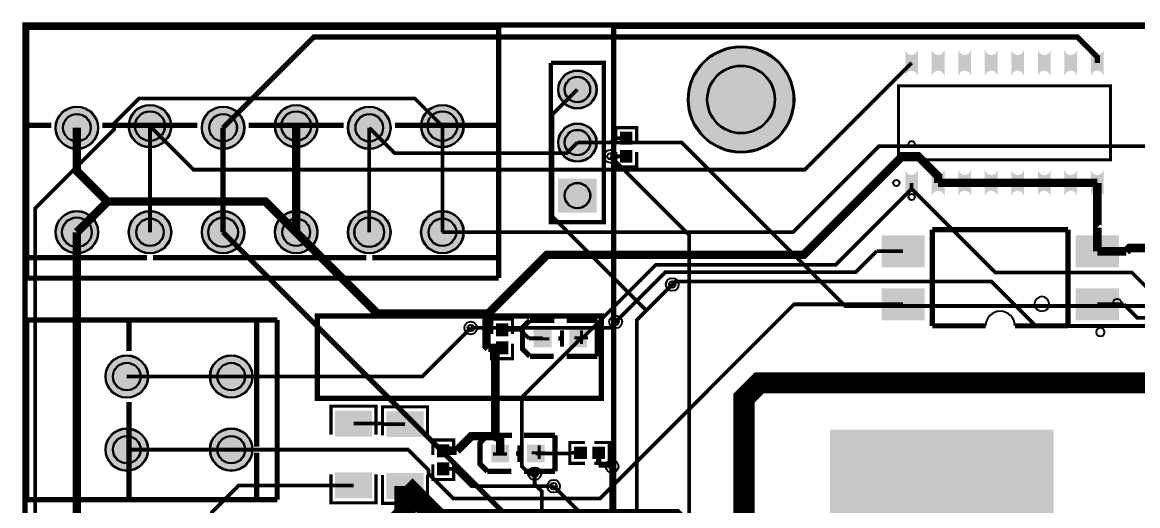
# Model space of a CAD drawing. Header units: millimetres. Extents: x 0 to 210, y -1 to 136.
# Drawn here: x -0.2 to 53.2, y 112.6 to 135.8 of the extents above; entities that cross this region are included whole.
import ezdxf

# ---------------------------------------------------------------- set-up
doc = ezdxf.new("R2010")
doc.units = ezdxf.units.MM
for name, color, linetype, true_color in [('BoardOutLine', 7, 'Continuous', 0xff00ff), ('BottomLayer', 7, 'Continuous', 0x0000ff), ('BottomSolderMaskLayer', 7, 'Continuous', 0xaa00ff), ('Document', 7, 'Continuous', 0xffffff), ('Hole', 7, 'Continuous', 0x222222), ('Multi-Layer', 7, 'Continuous', 0xc0c0c0), ('TopLayer', 7, 'Continuous', 0xff0000), ('TopPasteMaskLayer', 7, 'Continuous', 0x808080), ('TopSilkLayer', 7, 'Continuous', 0xffcc00), ('TopSolderMaskLayer', 7, 'Continuous', 0x800080)]:
    doc.layers.add(name, color=color, linetype=linetype, true_color=true_color)

msp = doc.modelspace()

# ---------------------------------------------------------------- hatches: boundary and pattern name
at = {"layer": 'BottomSolderMaskLayer'}
for points in [[(31.651485902971785, 132.0583947167894, 1), (36.75308610617219, 132.0583947167894, 1)], [(25.439446278892582, 132.53642367284738, 1), (27.290246380492782, 132.53642367284738, 1)], [(1.3747523495046037, 130.70381000762006, 1), (3.4255524511048066, 130.70381000762006, 1)], [(4.874879349758601, 130.78382016764033, 1), (6.925679451358803, 130.78382016764033, 1)], [(8.374752349504604, 130.70381000762006, 1), (10.425552451104807, 130.70381000762006, 1)], [(11.8748793497586, 130.78382016764033, 1), (13.925679451358803, 130.78382016764033, 1)], [(15.374752349504604, 130.70381000762006, 1), (17.425552451104807, 130.70381000762006, 1)], [(18.8748793497586, 130.78382016764033, 1), (20.925679451358803, 130.78382016764033, 1)], [(25.439446278892582, 129.99641859283724, 1), (27.290246380492782, 129.99641859283724, 1)], [(25.435814071627874, 126.64678967135706), (25.435814071627874, 128.26603735429694), (27.293878587757263, 128.26603735429694), (27.293878587757263, 126.64678967135706)], [(1.3747523495046037, 125.70381000762006, 1), (3.4255524511048066, 125.70381000762006, 1)], [(4.874625349250607, 125.70381000762006, 1), (6.92542545085081, 125.70381000762006, 1)], [(8.374752349504604, 125.70381000762006, 1), (10.425552451104807, 125.70381000762006, 1)], [(11.874625349250607, 125.70381000762006, 1), (13.92542545085081, 125.70381000762006, 1)], [(15.374752349504604, 125.70381000762006, 1), (17.425552451104807, 125.70381000762006, 1)], [(18.8748793497586, 125.70381000762006, 1), (20.925679451358803, 125.70381000762006, 1)], [(3.764389128778191, 118.79423418846841, 1), (5.815189230378394, 118.79423418846841, 1)], [(8.764389128778191, 118.79423418846841, 1), (10.815189230378394, 118.79423418846841, 1)], [(3.764389128778191, 115.2941071882143, 1), (5.815189230378394, 115.2941071882143, 1)], [(8.764389128778191, 115.2941071882143, 1), (10.815189230378394, 115.2941071882143, 1)]]:
    msp.add_hatch(color=256, dxfattribs=at).paths.add_polyline_path(points)
at = {"layer": 'Document'}
for points in [[(26.21244602489196, 120.72540005080009), (26.87284734569471, 120.72540005080009), (26.87284734569471, 120.57299974599948), (26.21244602489196, 120.57299974599948)], [(26.487604775209547, 120.3486410972821), (26.487604775209547, 121.00904241808485), (26.64000508001004, 121.00904241808485), (26.64000508001004, 120.3486410972821)], [(24.358699517398918, 120.67343154686307), (25.019100838201666, 120.67343154686307), (25.019100838201666, 120.52103124206258), (24.358699517398918, 120.52103124206258)], [(24.455600711201214, 114.83937007874022), (24.455600711201214, 115.49977139954285), (24.608001016001936, 115.49977139954285), (24.608001016001936, 114.83937007874022)], [(22.326695453390585, 115.16416052832108), (22.987096774193333, 115.16416052832108), (22.987096774193333, 115.01176022352047), (22.326695453390585, 115.01176022352047)], [(24.180441960883854, 115.2161290322581), (24.840843281686375, 115.2161290322581), (24.840843281686375, 115.06372872745749), (24.180441960883854, 115.06372872745749)]]:
    msp.add_hatch(color=256, dxfattribs=at).paths.add_polyline_path(points)
at = {"layer": 'Multi-Layer'}
for points in [[(25.464846329692683, 132.53642367284738, 1), (27.26484632969268, 132.53642367284738, 1)], [(1.4001524003047052, 130.70381000762006, 1), (3.4001524003047052, 130.70381000762006, 1)], [(4.900279400558702, 130.78382016764033, 1), (6.900279400558702, 130.78382016764033, 1)], [(8.400152400304705, 130.70381000762006, 1), (10.400152400304705, 130.70381000762006, 1)], [(11.900279400558702, 130.78382016764033, 1), (13.900279400558702, 130.78382016764033, 1)], [(15.400152400304705, 130.70381000762006, 1), (17.400152400304705, 130.70381000762006, 1)], [(18.900279400558702, 130.78382016764033, 1), (20.900279400558702, 130.78382016764033, 1)], [(25.464846329692683, 129.99641859283724, 1), (27.26484632969268, 129.99641859283724, 1)], [(25.46484632969259, 126.6690119380238), (25.46484632969259, 128.2438150876302), (27.264846329692546, 128.2438150876302), (27.264846329692546, 126.6690119380238)], [(1.4001524003047052, 125.70381000762006, 1), (3.4001524003047052, 125.70381000762006, 1)], [(4.900025400050708, 125.70381000762006, 1), (6.900025400050708, 125.70381000762006, 1)], [(8.400152400304705, 125.70381000762006, 1), (10.400152400304705, 125.70381000762006, 1)], [(11.900025400050708, 125.70381000762006, 1), (13.900025400050708, 125.70381000762006, 1)], [(15.400152400304705, 125.70381000762006, 1), (17.400152400304705, 125.70381000762006, 1)], [(18.900279400558702, 125.70381000762006, 1), (20.900279400558702, 125.70381000762006, 1)], [(3.7897891795782925, 118.79423418846841, 1), (5.7897891795782925, 118.79423418846841, 1)], [(8.789789179578293, 118.79423418846841, 1), (10.789789179578293, 118.79423418846841, 1)], [(3.7897891795782925, 115.2941071882143, 1), (5.7897891795782925, 115.2941071882143, 1)], [(8.789789179578293, 115.2941071882143, 1), (10.789789179578293, 115.2941071882143, 1)]]:
    msp.add_hatch(color=256, dxfattribs=at).paths.add_polyline_path(points)
at = {"layer": 'TopLayer'}
for points in [[(42.64738379476731, 134.40223520447046, -0.7853981633974483), (42.087388874777474, 134.40223520447046), (42.087388874777474, 133.2172212344425, -0.7853981633974483), (42.64738379476731, 133.2172212344425)], [(43.91738633477249, 134.40223520447046, -0.7853981633974483), (43.357391414782654, 134.40223520447046), (43.357391414782654, 133.2172212344425, -0.7853981633974483), (43.91738633477249, 133.2172212344425)], [(45.18738887477744, 134.40223520447046, -0.7853981633974483), (44.62739395478761, 134.40223520447046), (44.62739395478761, 133.2172212344425, -0.7853981633974483), (45.18738887477744, 133.2172212344425)], [(46.45739141478262, 134.40223520447046, -0.7853981633974483), (45.89739649479279, 134.40223520447046), (45.89739649479279, 133.2172212344425, -0.7853981633974483), (46.45739141478262, 133.2172212344425)], [(47.7273939547878, 134.40223520447046, -0.7853981633974483), (47.16739903479797, 134.40223520447046), (47.16739903479797, 133.2172212344425, -0.7853981633974483), (47.7273939547878, 133.2172212344425)], [(48.99739649479275, 134.40223520447046, -0.7853981633974483), (48.43740157480292, 134.40223520447046), (48.43740157480292, 133.2172212344425, -0.7853981633974483), (48.99739649479275, 133.2172212344425)], [(50.26739903479793, 134.40223520447046, -0.7853981633974483), (49.7074041148081, 134.40223520447046), (49.7074041148081, 133.2172212344425, -0.7853981633974483), (50.26739903479793, 133.2172212344425)], [(51.537401574802885, 134.40223520447046, -0.7853981633974483), (50.97740665481305, 134.40223520447046), (50.97740665481305, 133.2172212344425, -0.7853981633974483), (51.537401574802885, 133.2172212344425)], [(28.971653543306957, 129.91783083566168), (28.431648463296824, 129.91783083566168), (28.431648463296824, 130.48346456692911), (28.971653543306957, 130.48346456692911)], [(28.971653543306957, 129.61780543561088), (28.431648463296824, 129.61780543561088), (28.431648463296824, 129.05217170434344), (28.971653543306957, 129.05217170434344)], [(42.64738379476731, 128.65725171450345, -0.7853981633974483), (42.087388874777474, 128.65725171450345), (42.087388874777474, 127.47223774447548, -0.7853981633974483), (42.64738379476731, 127.47223774447548)], [(43.91738633477249, 128.65725171450345, -0.7853981633974483), (43.357391414782654, 128.65725171450345), (43.357391414782654, 127.47223774447548, -0.7853981633974483), (43.91738633477249, 127.47223774447548)], [(45.18738887477744, 128.65725171450345, -0.7853981633974483), (44.62739395478761, 128.65725171450345), (44.62739395478761, 127.47223774447548, -0.7853981633974483), (45.18738887477744, 127.47223774447548)], [(46.45739141478262, 128.65725171450345, -0.7853981633974483), (45.89739649479279, 128.65725171450345), (45.89739649479279, 127.47223774447548, -0.7853981633974483), (46.45739141478262, 127.47223774447548)], [(47.7273939547878, 128.65725171450345, -0.7853981633974483), (47.16739903479797, 128.65725171450345), (47.16739903479797, 127.47223774447548, -0.7853981633974483), (47.7273939547878, 127.47223774447548)], [(48.99739649479275, 128.65725171450345, -0.7853981633974483), (48.43740157480292, 128.65725171450345), (48.43740157480292, 127.47223774447548, -0.7853981633974483), (48.99739649479275, 127.47223774447548)], [(50.26739903479793, 128.65725171450345, -0.7853981633974483), (49.7074041148081, 128.65725171450345), (49.7074041148081, 127.47223774447548, -0.7853981633974483), (50.26739903479793, 127.47223774447548)], [(51.537401574802885, 128.65725171450345, -0.7853981633974483), (50.97740665481305, 128.65725171450345), (50.97740665481305, 127.47223774447548, -0.7853981633974483), (51.537401574802885, 127.47223774447548)], [(42.9593853187705, 125.54145288290579), (42.9593853187705, 124.04142748285494), (40.959359918719656, 124.04142748285494), (40.959359918719656, 125.54145288290579)], [(52.259385318770455, 125.54145288290579), (52.259385318770455, 124.04142748285494), (50.25935991871961, 124.04142748285494), (50.25935991871961, 125.54145288290579)], [(42.9593853187705, 123.00144780289554), (42.9593853187705, 121.50142240284481), (40.959359918719656, 121.50142240284481), (40.959359918719656, 123.00144780289554)], [(52.259385318770455, 123.00144780289554), (52.259385318770455, 121.50142240284481), (50.25935991871961, 121.50142240284481), (50.25935991871961, 123.00144780289554)], [(23.028041656083133, 120.74841249682504), (22.488036576073, 120.74841249682504), (22.488036576073, 121.31404622809237), (23.028041656083133, 121.31404622809237)], [(24.3011430022857, 120.22379984759971), (24.3011430022857, 121.02379984759966), (25.10114300228588, 121.02379984759966), (25.10114300228588, 120.22379984759971)], [(26.00294640589277, 120.22379984759971), (26.00294640589277, 121.02379984759966), (26.802946405892726, 121.02379984759966), (26.802946405892726, 120.22379984759971)], [(23.028041656083133, 120.44838709677424), (22.488036576073, 120.44838709677424), (22.488036576073, 119.88275336550669), (23.028041656083133, 119.88275336550669)], [(16.496520193040396, 115.93619507239009), (14.795529591058994, 115.93619507239009), (14.795529591058994, 117.14371348742691), (16.496520193040396, 117.14371348742691)], [(17.259334518668993, 115.91079502159005), (18.960325120650168, 115.91079502159005), (18.960325120650168, 117.11831343662686), (17.259334518668993, 117.11831343662686)], [(38.4862331724662, 116.22946405892822), (49.14622809245611, 116.22946405892822), (49.14622809245611, 107.33944627889264), (38.4862331724662, 107.33944627889264)], [(20.20863601727183, 114.95974091948187), (19.668630937261696, 114.95974091948187), (19.668630937261696, 115.5253746507492), (20.20863601727183, 115.5253746507492)], [(22.269138938277592, 114.71452882905771), (22.269138938277592, 115.51452882905767), (23.069138938277774, 115.51452882905767), (23.069138938277774, 114.71452882905771)], [(23.970942341884665, 114.71452882905771), (23.970942341884665, 115.51452882905767), (24.77094234188462, 115.51452882905767), (24.77094234188462, 114.71452882905771)], [(26.799034798069442, 115.40739141478275), (26.799034798069442, 114.86738633477262), (26.233401066802116, 114.86738633477262), (26.233401066802116, 115.40739141478275)], [(27.09906019812024, 115.40739141478275), (27.09906019812024, 114.86738633477262), (27.664693929387568, 114.86738633477262), (27.664693929387568, 115.40739141478275)], [(20.20863601727183, 114.65971551943107), (19.668630937261696, 114.65971551943107), (19.668630937261696, 114.09408178816363), (20.20863601727183, 114.09408178816363)], [(16.496520193040396, 114.18618237236478), (14.795529591058994, 114.18618237236478), (14.795529591058994, 112.97866395732797), (16.496520193040396, 112.97866395732797)], [(17.259334518668993, 114.16078232156462), (18.960325120650168, 114.16078232156462), (18.960325120650168, 112.95326390652781), (17.259334518668993, 112.95326390652781)]]:
    msp.add_hatch(color=256, dxfattribs=at).paths.add_polyline_path(points)
at = {"layer": 'TopPasteMaskLayer'}
for points in [[(42.64738379476731, 134.40223520447046, -0.7853981633974483), (42.087388874777474, 134.40223520447046), (42.087388874777474, 133.2172212344425, -0.7853981633974483), (42.64738379476731, 133.2172212344425)], [(43.91738633477249, 134.40223520447046, -0.7853981633974483), (43.357391414782654, 134.40223520447046), (43.357391414782654, 133.2172212344425, -0.7853981633974483), (43.91738633477249, 133.2172212344425)], [(45.18738887477744, 134.40223520447046, -0.7853981633974483), (44.62739395478761, 134.40223520447046), (44.62739395478761, 133.2172212344425, -0.7853981633974483), (45.18738887477744, 133.2172212344425)], [(46.45739141478262, 134.40223520447046, -0.7853981633974483), (45.89739649479279, 134.40223520447046), (45.89739649479279, 133.2172212344425, -0.7853981633974483), (46.45739141478262, 133.2172212344425)], [(47.7273939547878, 134.40223520447046, -0.7853981633974483), (47.16739903479797, 134.40223520447046), (47.16739903479797, 133.2172212344425, -0.7853981633974483), (47.7273939547878, 133.2172212344425)], [(48.99739649479275, 134.40223520447046, -0.7853981633974483), (48.43740157480292, 134.40223520447046), (48.43740157480292, 133.2172212344425, -0.7853981633974483), (48.99739649479275, 133.2172212344425)], [(50.26739903479793, 134.40223520447046, -0.7853981633974483), (49.7074041148081, 134.40223520447046), (49.7074041148081, 133.2172212344425, -0.7853981633974483), (50.26739903479793, 133.2172212344425)], [(51.537401574802885, 134.40223520447046, -0.7853981633974483), (50.97740665481305, 134.40223520447046), (50.97740665481305, 133.2172212344425, -0.7853981633974483), (51.537401574802885, 133.2172212344425)], [(28.931648463296824, 129.90281940563887), (28.471653543306957, 129.90281940563887), (28.431648463296824, 129.942824485649), (28.431648463296824, 130.44345948691898), (28.471653543306957, 130.48346456692911), (28.931648463296824, 130.48346456692911), (28.971653543306957, 130.44345948691898), (28.971653543306957, 129.942824485649)], [(28.931648463296824, 129.63281686563369), (28.471653543306957, 129.63281686563369), (28.431648463296824, 129.59281178562367), (28.431648463296824, 129.09217678435357), (28.471653543306957, 129.05217170434344), (28.931648463296824, 129.05217170434344), (28.971653543306957, 129.09217678435357), (28.971653543306957, 129.59281178562367)], [(42.64738379476731, 128.65725171450345, -0.7853981633974483), (42.087388874777474, 128.65725171450345), (42.087388874777474, 127.47223774447548, -0.7853981633974483), (42.64738379476731, 127.47223774447548)], [(43.91738633477249, 128.65725171450345, -0.7853981633974483), (43.357391414782654, 128.65725171450345), (43.357391414782654, 127.47223774447548, -0.7853981633974483), (43.91738633477249, 127.47223774447548)], [(45.18738887477744, 128.65725171450345, -0.7853981633974483), (44.62739395478761, 128.65725171450345), (44.62739395478761, 127.47223774447548, -0.7853981633974483), (45.18738887477744, 127.47223774447548)], [(46.45739141478262, 128.65725171450345, -0.7853981633974483), (45.89739649479279, 128.65725171450345), (45.89739649479279, 127.47223774447548, -0.7853981633974483), (46.45739141478262, 127.47223774447548)], [(47.7273939547878, 128.65725171450345, -0.7853981633974483), (47.16739903479797, 128.65725171450345), (47.16739903479797, 127.47223774447548, -0.7853981633974483), (47.7273939547878, 127.47223774447548)], [(48.99739649479275, 128.65725171450345, -0.7853981633974483), (48.43740157480292, 128.65725171450345), (48.43740157480292, 127.47223774447548, -0.7853981633974483), (48.99739649479275, 127.47223774447548)], [(50.26739903479793, 128.65725171450345, -0.7853981633974483), (49.7074041148081, 128.65725171450345), (49.7074041148081, 127.47223774447548, -0.7853981633974483), (50.26739903479793, 127.47223774447548)], [(51.537401574802885, 128.65725171450345, -0.7853981633974483), (50.97740665481305, 128.65725171450345), (50.97740665481305, 127.47223774447548, -0.7853981633974483), (51.537401574802885, 127.47223774447548)], [(42.9593853187705, 125.54145288290579), (42.9593853187705, 124.04142748285494), (40.959359918719656, 124.04142748285494), (40.959359918719656, 125.54145288290579)], [(52.259385318770455, 125.54145288290579), (52.259385318770455, 124.04142748285494), (50.25935991871961, 124.04142748285494), (50.25935991871961, 125.54145288290579)], [(42.9593853187705, 123.00144780289554), (42.9593853187705, 121.50142240284481), (40.959359918719656, 121.50142240284481), (40.959359918719656, 123.00144780289554)], [(52.259385318770455, 123.00144780289554), (52.259385318770455, 121.50142240284481), (50.25935991871961, 121.50142240284481), (50.25935991871961, 123.00144780289554)], [(22.988036576073, 120.73340106680223), (22.528041656083133, 120.73340106680223), (22.488036576073, 120.77340614681225), (22.488036576073, 121.27404114808235), (22.528041656083133, 121.31404622809237), (22.988036576073, 121.31404622809237), (23.028041656083133, 121.27404114808235), (23.028041656083133, 120.77340614681225)], [(24.3011430022857, 120.22379984759971), (24.3011430022857, 121.02379984759966), (25.10114300228588, 121.02379984759966), (25.10114300228588, 120.22379984759971)], [(26.00294640589277, 120.22379984759971), (26.00294640589277, 121.02379984759966), (26.802946405892726, 121.02379984759966), (26.802946405892726, 120.22379984759971)], [(22.988036576073, 120.46339852679705), (22.528041656083133, 120.46339852679705), (22.488036576073, 120.4233934467868), (22.488036576073, 119.92275844551682), (22.528041656083133, 119.88275336550669), (22.988036576073, 119.88275336550669), (23.028041656083133, 119.92275844551682), (23.028041656083133, 120.4233934467868)], [(16.39652019304026, 115.93619507239009), (16.03520447040887, 115.93619507239009), (15.935204470408962, 116.03619507239011), (15.935204470408962, 116.24676149352308), (15.835204470408826, 116.34676149352288), (15.456845313690565, 116.34676149352288), (15.356845313690656, 116.24676149352308), (15.356845313690656, 116.03619507239011), (15.256845313690519, 115.93619507239009), (14.89552959105913, 115.93619507239009), (14.795529591058994, 116.03619507239011), (14.795529591058994, 117.043713487427), (14.89552959105913, 117.14371348742691), (16.39652019304026, 117.14371348742691), (16.496520193040396, 117.043713487427), (16.496520193040396, 116.03619507239011)], [(17.359334518668902, 115.91079502159005), (17.72065024130029, 115.91079502159005), (17.820650241300427, 116.01079502159007), (17.820650241300427, 116.22136144272281), (17.920650241300336, 116.32136144272283), (18.299009398018597, 116.32136144272283), (18.399009398018734, 116.22136144272281), (18.399009398018734, 116.01079502159007), (18.499009398018643, 115.91079502159005), (18.86032512065026, 115.91079502159005), (18.960325120650168, 116.01079502159007), (18.960325120650168, 117.01831343662684), (18.86032512065026, 117.11831343662686), (17.359334518668902, 117.11831343662686), (17.259334518668993, 117.01831343662684), (17.259334518668993, 116.01079502159007)], [(38.4862331724662, 116.22946405892822), (49.14622809245611, 116.22946405892822), (49.14622809245611, 107.33944627889264), (38.4862331724662, 107.33944627889264)], [(20.168630937261696, 114.94472948945895), (19.708636017272056, 114.94472948945895), (19.668630937261696, 114.9847345694692), (19.668630937261696, 115.48536957073918), (19.708636017272056, 115.5253746507492), (20.168630937261696, 115.5253746507492), (20.20863601727183, 115.48536957073918), (20.20863601727183, 114.9847345694692)], [(22.269138938277592, 114.71452882905771), (22.269138938277592, 115.51452882905767), (23.069138938277774, 115.51452882905767), (23.069138938277774, 114.71452882905771)], [(23.970942341884665, 114.71452882905771), (23.970942341884665, 115.51452882905767), (24.77094234188462, 115.51452882905767), (24.77094234188462, 114.71452882905771)], [(26.814046228092366, 115.36738633477262), (26.814046228092366, 114.90739141478275), (26.774041148082233, 114.86738633477262), (26.27340614681202, 114.86738633477262), (26.233401066802116, 114.90739141478275), (26.233401066802116, 115.36738633477262), (26.27340614681202, 115.40739141478275), (26.774041148082233, 115.40739141478275)], [(27.084048768097546, 115.36738633477262), (27.084048768097546, 114.90739141478275), (27.12405384810745, 114.86738633477262), (27.624688849377662, 114.86738633477262), (27.664693929387568, 114.90739141478275), (27.664693929387568, 115.36738633477262), (27.624688849377662, 115.40739141478275), (27.12405384810745, 115.40739141478275)], [(20.168630937261696, 114.67472694945388), (19.708636017272056, 114.67472694945388), (19.668630937261696, 114.63472186944375), (19.668630937261696, 114.13408686817365), (19.708636017272056, 114.09408178816363), (20.168630937261696, 114.09408178816363), (20.20863601727183, 114.13408686817365), (20.20863601727183, 114.63472186944375)], [(16.39652019304026, 114.18618237236478), (16.03520447040887, 114.18618237236478), (15.935204470408962, 114.08618237236476), (15.935204470408962, 113.87561595123191), (15.835204470408826, 113.77561595123188), (15.456845313690565, 113.77561595123188), (15.356845313690656, 113.87561595123191), (15.356845313690656, 114.08618237236476), (15.256845313690519, 114.18618237236478), (14.89552959105913, 114.18618237236478), (14.795529591058994, 114.08618237236476), (14.795529591058994, 113.07866395732799), (14.89552959105913, 112.97866395732797), (16.39652019304026, 112.97866395732797), (16.496520193040396, 113.07866395732799), (16.496520193040396, 114.08618237236476)], [(17.359334518668902, 114.16078232156462), (17.72065024130029, 114.16078232156462), (17.820650241300427, 114.0607823215646), (17.820650241300427, 113.85021590043175), (17.920650241300336, 113.75021590043184), (18.299009398018597, 113.75021590043184), (18.399009398018734, 113.85021590043175), (18.399009398018734, 114.0607823215646), (18.499009398018643, 114.16078232156462), (18.86032512065026, 114.16078232156462), (18.960325120650168, 114.0607823215646), (18.960325120650168, 113.05326390652772), (18.86032512065026, 112.95326390652781), (17.359334518668902, 112.95326390652781), (17.259334518668993, 113.05326390652772), (17.259334518668993, 114.0607823215646)]]:
    msp.add_hatch(color=256, dxfattribs=at).paths.add_polyline_path(points)
at = {"layer": 'TopSolderMaskLayer'}
for points in [[(31.651485902971785, 132.0583947167894, 1), (36.75308610617219, 132.0583947167894, 1)], [(42.672783845567416, 134.4194840650406, -0.7853981633974483), (42.061988823977366, 134.4194840650406), (42.061988823977366, 133.19997237387236, -0.7853981633974483), (42.672783845567416, 133.19997237387236)], [(43.942786385572596, 134.4194840650406, -0.7853981633974483), (43.331991363982546, 134.4194840650406), (43.331991363982546, 133.19997237387236, -0.7853981633974483), (43.942786385572596, 133.19997237387236)], [(45.21278892557755, 134.4194840650406, -0.7853981633974483), (44.6019939039875, 134.4194840650406), (44.6019939039875, 133.19997237387236, -0.7853981633974483), (45.21278892557755, 133.19997237387236)], [(46.48279146558273, 134.4194840650406, -0.7853981633974483), (45.87199644399268, 134.4194840650406), (45.87199644399268, 133.19997237387236, -0.7853981633974483), (46.48279146558273, 133.19997237387236)], [(47.75279400558791, 134.4194840650406, -0.7853981633974483), (47.14199898399786, 134.4194840650406), (47.14199898399786, 133.19997237387236, -0.7853981633974483), (47.75279400558791, 133.19997237387236)], [(49.02279654559286, 134.4194840650406, -0.7853981633974483), (48.41200152400281, 134.4194840650406), (48.41200152400281, 133.19997237387236, -0.7853981633974483), (49.02279654559286, 133.19997237387236)], [(50.29279908559804, 134.4194840650406, -0.7853981633974483), (49.68200406400799, 134.4194840650406), (49.68200406400799, 133.19997237387236, -0.7853981633974483), (50.29279908559804, 133.19997237387236)], [(51.562801625602994, 134.4194840650406, -0.7853981633974483), (50.952006604012944, 134.4194840650406), (50.952006604012944, 133.19997237387236, -0.7853981633974483), (51.562801625602994, 133.19997237387236)], [(25.439446278892582, 132.53642367284738, 1), (27.290246380492782, 132.53642367284738, 1)], [(1.3747523495046037, 130.70381000762006, 1), (3.4255524511048066, 130.70381000762006, 1)], [(4.874879349758601, 130.78382016764033, 1), (6.925679451358803, 130.78382016764033, 1)], [(8.374752349504604, 130.70381000762006, 1), (10.425552451104807, 130.70381000762006, 1)], [(11.8748793497586, 130.78382016764033, 1), (13.925679451358803, 130.78382016764033, 1)], [(15.374752349504604, 130.70381000762006, 1), (17.425552451104807, 130.70381000762006, 1)], [(18.8748793497586, 130.78382016764033, 1), (20.925679451358803, 130.78382016764033, 1)], [(25.439446278892582, 129.99641859283724, 1), (27.290246380492782, 129.99641859283724, 1)], [(28.9959016385028, 129.891226492707), (28.40740036810098, 129.891226492707), (28.40740036810098, 130.5100712993525), (28.9959016385028, 130.5100712993525)], [(28.9959016385028, 129.64440977856555), (28.40740036810098, 129.64440977856555), (28.40740036810098, 129.02556497192006), (28.9959016385028, 129.02556497192006)], [(25.435814071627874, 126.64678967135706), (25.435814071627874, 128.26603735429694), (27.293878587757263, 128.26603735429694), (27.293878587757263, 126.64678967135706)], [(42.672783845567416, 128.67450057507358, -0.7853981633974483), (42.061988823977366, 128.67450057507358), (42.061988823977366, 127.45498888390534, -0.7853981633974483), (42.672783845567416, 127.45498888390534)], [(43.942786385572596, 128.67450057507358, -0.7853981633974483), (43.331991363982546, 128.67450057507358), (43.331991363982546, 127.45498888390534, -0.7853981633974483), (43.942786385572596, 127.45498888390534)], [(45.21278892557755, 128.67450057507358, -0.7853981633974483), (44.6019939039875, 128.67450057507358), (44.6019939039875, 127.45498888390534, -0.7853981633974483), (45.21278892557755, 127.45498888390534)], [(46.48279146558273, 128.67450057507358, -0.7853981633974483), (45.87199644399268, 128.67450057507358), (45.87199644399268, 127.45498888390534, -0.7853981633974483), (46.48279146558273, 127.45498888390534)], [(47.75279400558791, 128.67450057507358, -0.7853981633974483), (47.14199898399786, 128.67450057507358), (47.14199898399786, 127.45498888390534, -0.7853981633974483), (47.75279400558791, 127.45498888390534)], [(49.02279654559286, 128.67450057507358, -0.7853981633974483), (48.41200152400281, 128.67450057507358), (48.41200152400281, 127.45498888390534, -0.7853981633974483), (49.02279654559286, 127.45498888390534)], [(50.29279908559804, 128.67450057507358, -0.7853981633974483), (49.68200406400799, 128.67450057507358), (49.68200406400799, 127.45498888390534, -0.7853981633974483), (50.29279908559804, 127.45498888390534)], [(51.562801625602994, 128.67450057507358, -0.7853981633974483), (50.952006604012944, 128.67450057507358), (50.952006604012944, 127.45498888390534, -0.7853981633974483), (51.562801625602994, 127.45498888390534)], [(1.3747523495046037, 125.70381000762006, 1), (3.4255524511048066, 125.70381000762006, 1)], [(4.874625349250607, 125.70381000762006, 1), (6.92542545085081, 125.70381000762006, 1)], [(8.374752349504604, 125.70381000762006, 1), (10.425552451104807, 125.70381000762006, 1)], [(11.874625349250607, 125.70381000762006, 1), (13.92542545085081, 125.70381000762006, 1)], [(15.374752349504604, 125.70381000762006, 1), (17.425552451104807, 125.70381000762006, 1)], [(18.8748793497586, 125.70381000762006, 1), (20.925679451358803, 125.70381000762006, 1)], [(42.99324947252035, 125.56050324358716), (42.99324947252035, 124.02237712217357), (40.925489743452545, 124.02237712217357), (40.925489743452545, 125.56050324358716)], [(52.29325033273699, 125.56050324358716), (52.29325033273699, 124.02237712217357), (50.225490603669186, 124.02237712217357), (50.225490603669186, 125.56050324358716)], [(42.99324947252035, 123.02049816357703), (42.99324947252035, 121.48237204216332), (40.925489743452545, 121.48237204216332), (40.925489743452545, 123.02049816357703)], [(52.29325033273699, 123.02049816357703), (52.29325033273699, 121.48237204216332), (50.225490603669186, 121.48237204216332), (50.225490603669186, 123.02049816357703)], [(23.052289751278977, 120.72180815387037), (22.463788480877156, 120.72180815387037), (22.463788480877156, 121.34065296051574), (23.052289751278977, 121.34065296051574)], [(24.275742951485654, 120.19839979679966), (24.275742951485654, 121.0491998983997), (25.126543053086152, 121.0491998983997), (25.126543053086152, 120.19839979679966)], [(25.9775463550925, 120.19839979679966), (25.9775463550925, 121.0491998983997), (26.828346456692998, 121.0491998983997), (26.828346456692998, 120.19839979679966)], [(23.052289751278977, 120.47499143972891), (22.463788480877156, 120.47499143972891), (22.463788480877156, 119.85614663308343), (23.052289751278977, 119.85614663308343)], [(3.764389128778191, 118.79423418846841, 1), (5.815189230378394, 118.79423418846841, 1)], [(8.764389128778191, 118.79423418846841, 1), (10.815189230378394, 118.79423418846841, 1)], [(16.532300390810406, 115.9181633082136), (14.759749393288985, 115.9181633082136), (14.759749393288985, 117.16174373448052), (16.532300390810406, 117.16174373448052)], [(17.223554320898984, 115.89276325741355), (18.996105318420177, 115.89276325741355), (18.996105318420177, 117.13634368368048), (17.223554320898984, 117.13634368368048)], [(3.764389128778191, 115.2941071882143, 1), (5.815189230378394, 115.2941071882143, 1)], [(8.764389128778191, 115.2941071882143, 1), (10.815189230378394, 115.2941071882143, 1)], [(38.460833242709896, 116.25486483544398), (49.1716282642999, 116.25486483544398), (49.1716282642999, 107.3140469538082), (38.460833242709896, 107.3140469538082)], [(20.232884112467673, 114.9331365765272), (19.644382842065852, 114.9331365765272), (19.644382842065852, 115.55198138317257), (20.232884112467673, 115.55198138317257)], [(22.243738887477548, 114.68912877825755), (22.243738887477548, 115.53992887985771), (23.094538989078046, 115.53992887985771), (23.094538989078046, 114.68912877825755)], [(23.945542291084394, 114.68912877825755), (23.945542291084394, 115.53992887985771), (24.796342392684892, 115.53992887985771), (24.796342392684892, 114.68912877825755)], [(26.824432567769463, 115.4327914655828), (26.824432567769463, 114.84198628397257), (26.208001016001845, 114.84198628397257), (26.208001016001845, 115.4327914655828)], [(27.07366242842022, 115.4327914655828), (27.07366242842022, 114.84198628397257), (27.69009398018784, 114.84198628397257), (27.69009398018784, 115.4327914655828)], [(20.232884112467673, 114.68631986238574), (19.644382842065852, 114.68631986238574), (19.644382842065852, 114.06747505574026), (20.232884112467673, 114.06747505574026)], [(16.532300390810406, 114.20421413654128), (14.759749393288985, 114.20421413654128), (14.759749393288985, 112.96063371027435), (16.532300390810406, 112.96063371027435)], [(17.223554320898984, 114.17881408574112), (18.996105318420177, 114.17881408574112), (18.996105318420177, 112.93523365947419), (17.223554320898984, 112.93523365947419)]]:
    msp.add_hatch(color=256, dxfattribs=at).paths.add_polyline_path(points)

# ---------------------------------------------------------------- linework, layer by layer
at = {"layer": 'BoardOutLine', "const_width": 0.25400050800101603}
msp.add_lwpolyline([(-0.08600457200918754, 135.62519685039376), (209.9139954279908, 135.62519685039376), (209.9139954279908, -0.3748031496063504), (-0.08600457200918754, -0.3748031496063504), (-0.08600457200918754, 135.62519685039376)], close=True, dxfattribs=at)
at = {"layer": 'BottomLayer'}
for points, const_width in [([(29.660528321056518, 121.95488950977904), (25.164973329946633, 126.45044450088903), (25.164973329946633, 131.3366522733046), (26.364871729743527, 132.53655067310126)], 0.17800355600711204), ([(19.900304800609547, 130.78394716789433), (18.57467614935217, 132.1095758191517), (5.374269748539291, 132.1095758191517), (4.190373380746678, 130.92567945135897), (4.190373380746678, 130.63942087884175), (0.40805181610357977, 126.85709931419865), (0.40805181610357977, 12.536550673101374), (7.43522987045958, 5.50937261874526), (59.446405892811526, 5.50937261874526), (64.03009906019793, 10.093065786131547), (64.03009906019793, 11.676504953009953)], 0.17800355600711204), ([(5.900304800609547, 130.78394716789433), (5.900050800101553, 130.78369316738633), (5.900050800101553, 125.70393700787406)], 0.17800355600711204), ([(12.900050800101553, 125.70393700787406), (12.900304800609547, 125.70419100838194), (12.900304800609547, 130.78394716789433)], 0.405994411988824), ([(19.900304800609547, 125.70393700787406), (19.900304800609547, 130.78394716789433)], 0.17800355600711204), ([(9.40017780035555, 130.70393700787406), (9.40017780035555, 125.70393700787406)], 0.25400050800101603), ([(16.400177800355323, 130.70393700787406), (16.400177800355323, 125.70393700787406)], 0.17800355600711204), ([(26.364871729743527, 129.99654559309113), (31.360299720599187, 129.99654559309113), (39.18630937261878, 122.17053594107188), (58.98107696215379, 122.17053594107188)], 0.17800355600711204), ([(31.70955041910065, 98.14488188976384), (31.70955041910065, 125.57287274574549), (27.94729489458973, 129.33512827025652)], 0.17800355600711204), ([(2.40017780035555, 125.70393700787406), (2.40017780035555, 105.38999237998473), (4.789560579120916, 103.00060960121914)], 0.405994411988824), ([(23.393065786131274, 79.70444500888993), (23.393065786131274, 111.711049022098), (9.40017780035555, 125.70393700787406)], 0.25400050800101603), ([(29.660528321056518, 121.95488950977904), (30.906146812293628, 123.20050800101603)], 0.17800355600711204), ([(29.20993141986287, 98.14488188976384), (29.20993141986287, 121.50429260858527), (29.660528321056518, 121.95488950977904)], 0.17800355600711204), ([(21.25946151892299, 121.11922783845569), (27.907924815849583, 121.11922783845569), (28.19773939547872, 121.40904241808482)], 0.17800355600711204), ([(33.56197612395226, 91.47406654813301), (28.02552705105404, 97.01051562103123), (28.02552705105404, 114.4938785877572)], 0.25400050800101603), ([(24.318389636779102, 114.14005588011173), (24.318389636779102, 113.63865887731777), (24.663068326136454, 113.29398018796041), (24.663068326136454, 79.18577597155195), (25.35623571247129, 78.49260858521723), (34.730632461264804, 78.49260858521723), (42.417703835407565, 70.80553721107435), (42.417703835407565, 69.95082550165102)], 0.17800355600711204), ([(26.709804419608645, 98.14488188976384), (26.709804419608645, 112.05852171704339), (25.222631445262778, 113.54569469138937)], 0.17800355600711204)]:
    msp.add_lwpolyline(points, dxfattribs=dict(at, const_width=const_width))
at = {"layer": 'BottomSolderMaskLayer'}
for centre, radius in [((34.20228600457199, 132.0583947167894), 2.550800101600203), ((34.20144780289547, 132.05834391668782), 1.63251206502413), ((26.364846329692682, 132.53642367284738), 0.9254000508001016), ((26.364846329692682, 132.53642367284738), 0.6169333672000678), ((2.4001524003047052, 130.70381000762006), 1.0254000508001015), ((5.900279400558702, 130.78382016764033), 1.0254000508001015), ((5.900203200406395, 130.78376936753875), 0.7177800355600712), ((9.400152400304705, 130.70381000762006), 1.0254000508001015), ((12.900279400558702, 130.78382016764033), 1.0254000508001015), ((12.900228600457012, 130.78376936753875), 0.7177800355600712), ((16.400152400304705, 130.70381000762006), 1.0254000508001015), ((19.900279400558702, 130.78382016764033), 1.0254000508001015), ((19.900254000507857, 130.78376936753875), 0.7177800355600712), ((2.4001524003047052, 130.70373380746753), 0.6665230556267565), ((9.40017780035555, 130.70373380746753), 0.6665230556267565), ((16.400177800355323, 130.70373380746753), 0.6665230556267565), ((26.364846329692682, 129.99641859283724), 0.9254000508001016), ((26.364846329692682, 129.99641859283724), 0.6169333672000678), ((26.364846329692682, 127.45641351282711), 0.6193548387096774), ((2.4001524003047052, 125.70381000762006), 1.0254000508001015), ((5.900025400050708, 125.70381000762006), 1.0254000508001015), ((9.400152400304705, 125.70381000762006), 1.0254000508001015), ((12.900025400050708, 125.70381000762006), 1.0254000508001015), ((16.400152400304705, 125.70381000762006), 1.0254000508001015), ((19.900279400558702, 125.70381000762006), 1.0254000508001015), ((2.4002032004061675, 125.70375920751849), 0.7177800355600712), ((5.900152400304705, 125.70373380746753), 0.6665230556267565), ((9.400228600457012, 125.70375920751849), 0.7177800355600712), ((12.90017780035555, 125.70373380746753), 0.6665230556267565), ((16.400228600457012, 125.70375920751849), 0.7177800355600712), ((19.900203200406168, 125.70373380746753), 0.6665230556267565), ((4.7897891795782925, 118.79423418846841), 1.0254000508001015), ((9.789789179578293, 118.79423418846841), 1.0254000508001015), ((4.789662179324296, 118.79425958851914), 0.6665230556267565), ((9.789662179324296, 118.79425958851914), 0.6665230556267565), ((4.7897891795782925, 115.2941071882143), 1.0254000508001015), ((4.789662179324296, 115.29423418846841), 0.6665230556267565), ((9.789789179578293, 115.2941071882143), 1.0254000508001015), ((9.789662179324296, 115.29423418846841), 0.6665230556267565)]:
    msp.add_circle(centre, radius, dxfattribs=at)
at = {"layer": 'Document'}
for centre, radius in [((42.36738633477239, 127.3873253746508), 0.15011430022860048), ((52.209144018287816, 122.3134112268225), 0.19989839979679963)]:
    msp.add_circle(centre, radius, dxfattribs=at)
at = {"layer": 'Hole'}
for centre in [(27.947269494538887, 129.33500127000252), (30.906121412242783, 123.20038100076192), (21.259436118872145, 121.11910083820169), (28.197713995427875, 121.40891541783083), (24.318364236728485, 114.13992887985773), (28.025501651003196, 114.4937515875032), (25.222606045211933, 113.54556769113537)]:
    msp.add_circle(centre, 0.15250190500381003, dxfattribs=at)
at = {"layer": 'Multi-Layer'}
for centre, radius in [((34.20228600457199, 132.0583947167894), 2.5), ((34.20144780289547, 132.05834391668782), 1.6), ((26.364846329692682, 132.53642367284738), 0.9000000000000001), ((26.364846329692682, 132.53642367284738), 0.6000000000000001), ((2.4001524003047052, 130.70381000762006), 1), ((5.900279400558702, 130.78382016764033), 1), ((5.900203200406395, 130.78376936753875), 0.7000000000000001), ((9.400152400304705, 130.70381000762006), 1), ((12.900279400558702, 130.78382016764033), 1), ((12.900228600457012, 130.78376936753875), 0.7000000000000001), ((16.400152400304705, 130.70381000762006), 1), ((19.900279400558702, 130.78382016764033), 1), ((19.900254000507857, 130.78376936753875), 0.7000000000000001), ((2.4001524003047052, 130.70373380746753), 0.6500127000254001), ((9.40017780035555, 130.70373380746753), 0.6500127000254001), ((16.400177800355323, 130.70373380746753), 0.6500127000254001), ((26.364846329692682, 129.99641859283724), 0.9000000000000001), ((26.364846329692682, 129.99641859283724), 0.6000000000000001), ((27.947269494538887, 129.33500127000252), 0.30500381000762006), ((26.364846329692682, 127.45641351282711), 0.6000000000000001), ((2.4001524003047052, 125.70381000762006), 1), ((5.900025400050708, 125.70381000762006), 1), ((9.400152400304705, 125.70381000762006), 1), ((12.900025400050708, 125.70381000762006), 1), ((16.400152400304705, 125.70381000762006), 1), ((19.900279400558702, 125.70381000762006), 1), ((2.4002032004061675, 125.70375920751849), 0.7000000000000001), ((5.900152400304705, 125.70373380746753), 0.6500127000254001), ((9.400228600457012, 125.70375920751849), 0.7000000000000001), ((12.90017780035555, 125.70373380746753), 0.6500127000254001), ((16.400228600457012, 125.70375920751849), 0.7000000000000001), ((19.900203200406168, 125.70373380746753), 0.6500127000254001), ((30.906121412242783, 123.20038100076192), 0.30500381000762006), ((21.259436118872145, 121.11910083820169), 0.30500381000762006), ((28.197713995427875, 121.40891541783083), 0.30500381000762006), ((4.7897891795782925, 118.79423418846841), 1), ((9.789789179578293, 118.79423418846841), 1), ((4.789662179324296, 118.79425958851914), 0.6500127000254001), ((9.789662179324296, 118.79425958851914), 0.6500127000254001), ((4.7897891795782925, 115.2941071882143), 1), ((4.789662179324296, 115.29423418846841), 0.6500127000254001), ((9.789789179578293, 115.2941071882143), 1), ((9.789662179324296, 115.29423418846841), 0.6500127000254001), ((24.318364236728485, 114.13992887985773), 0.30500381000762006), ((28.025501651003196, 114.4937515875032), 0.30500381000762006), ((25.222606045211933, 113.54556769113537), 0.30500381000762006)]:
    msp.add_circle(centre, radius, dxfattribs=at)
at = {"layer": 'TopLayer'}
for points, const_width in [([(51.25742951485881, 133.80985521971047), (51.25742951485881, 134.09484378968762), (50.3094996189991, 135.04277368554733), (13.739014478028821, 135.04277368554733), (9.40017780035555, 130.70393700787406)], 0.25400050800101603), ([(42.367411734823236, 133.80985521971047), (37.25615951231907, 128.69860299720597), (7.9856489712979055, 128.69860299720597), (5.900304800609547, 130.78394716789433)], 0.17800355600711204), ([(3.8670307340612453, 127.17078994157987), (2.40017780035555, 128.63764287528568), (2.40017780035555, 130.70393700787406)], 0.405994411988824), ([(16.400177800355323, 130.70393700787406), (17.616586233172484, 129.48752857505713), (25.8558547117093, 129.48752857505713), (26.364871729743527, 129.99654559309113)], 0.17800355600711204), ([(19.900304800609547, 125.70393700787406), (36.69151638303265, 125.70393700787406), (40.81470662941297, 129.8271272542545), (68.34963169926345, 129.8271272542545), (78.09029718059446, 120.0864617729236), (78.09029718059446, 119.65593091186179), (79.6945643891288, 118.05166370332745), (81.20535941071853, 118.05166370332745), (81.99199898399797, 117.26502413004823)], 0.17800355600711204), ([(26.364871729743527, 129.99654559309113), (27.95999491998964, 129.99654559309113), (28.164211328422653, 130.2007620015239)], 0.17800355600711204), ([(28.70167640335285, 130.2007620015239), (28.164211328422653, 130.2007620015239)], 0.17800355600711204), ([(43.637414274828416, 128.06487172974334), (43.637414274828416, 128.3823723647447), (42.67805435610853, 129.34173228346447), (41.920878841757485, 129.34173228346447), (37.19824739649471, 124.61910083820169), (24.90055880111754, 124.61910083820169), (22.01028702057397, 121.72882905765812)], 0.405994411988824), ([(28.70167640335285, 129.33512827025652), (27.94729489458973, 129.33512827025652)], 0.17800355600711204), ([(44.90741681483337, 128.06487172974334), (43.637414274828416, 128.06487172974334)], 0.405994411988824), ([(46.17741935483855, 128.06487172974334), (44.90741681483337, 128.06487172974334)], 0.405994411988824), ([(47.44742189484373, 128.06487172974334), (46.17741935483855, 128.06487172974334)], 0.405994411988824), ([(48.71742443484868, 128.06487172974334), (47.44742189484373, 128.06487172974334)], 0.405994411988824), ([(49.98742697485386, 128.06487172974334), (48.71742443484868, 128.06487172974334)], 0.405994411988824), ([(51.25742951485881, 128.06487172974334), (49.98742697485386, 128.06487172974334)], 0.405994411988824), ([(51.25742951485881, 128.06487172974334), (51.25742951485881, 125.92517145034287), (51.25946151892276, 125.92313944627892)], 0.405994411988824), ([(42.367411734823236, 127.78445516891031), (38.73037846075681, 124.14742189484377), (30.12509525019027, 124.14742189484377), (26.646050292100654, 120.66837693675382), (26.646050292100654, 120.62392684785368)], 0.17800355600711204), ([(42.367411734823236, 128.06487172974334), (42.367411734823236, 127.78445516891031)], 0.17800355600711204), ([(42.367411734823236, 127.78445516891031), (46.3790957581914, 123.77277114554227), (52.91173482346949, 123.77277114554227), (53.999110998221795, 122.68539497078996)], 0.17800355600711204), ([(2.40017780035555, 125.70393700787406), (3.8670307340612453, 127.17078994157987)], 0.405994411988824), ([(3.8670307340612453, 127.17078994157987), (11.43319786639563, 127.17078994157987), (12.900050800101553, 125.70393700787406)], 0.405994411988824), ([(51.25946151892276, 124.79156718313436), (51.25946151892276, 125.92313944627892)], 0.405994411988824), ([(22.01028702057397, 121.72882905765812), (21.932308864617653, 121.80680721361443), (16.797180594360952, 121.80680721361443), (12.900050800101553, 125.70393700787406)], 0.405994411988824), ([(51.25946151892276, 124.79156718313436), (52.640970281940554, 124.79156718313436)], 0.405994411988824), ([(52.640970281940554, 124.79156718313436), (52.79718059436095, 124.94777749555499), (67.57061214122427, 124.94777749555499), (68.26225552451092, 124.25613411226823)], 0.405994411988824), ([(28.19773939547872, 121.40904241808482), (30.578486156972303, 123.7897891795784), (39.69024638049268, 123.7897891795784), (40.692024384048636, 124.79156718313436)], 0.17800355600711204), ([(41.95948691897365, 124.79156718313436), (40.692024384048636, 124.79156718313436)], 0.17800355600711204), ([(30.906146812293628, 123.20050800101603), (31.04914909829813, 123.34351028702054), (46.1893573787147, 123.34351028702054), (48.32042164084305, 121.21244602489207), (57.21043942087863, 121.21244602489207), (58.984124968249716, 122.98613157226316), (62.852044704089394, 122.98613157226316)], 0.17800355600711204), ([(9.789814579629137, 115.29423418846841), (18.261747523494932, 115.29423418846841), (19.228981457962846, 114.3270002540005), (19.228981457962846, 114.14970789941583), (20.428371856743524, 112.95031750063492), (27.43599187198356, 112.95031750063492), (36.737236474472866, 122.25156210312423), (41.95948691897365, 122.25156210312423)], 0.17800355600711204), ([(51.25946151892276, 122.25156210312423), (52.526924053848006, 122.25156210312423)], 0.17800355600711204), ([(54.8647447294893, 121.61046482092968), (54.863474726949335, 121.6091948183896), (53.169291338582525, 121.6091948183896), (52.526924053848006, 122.25156210312423)], 0.17800355600711204), ([(22.01028702057397, 121.72882905765812), (22.01028702057397, 120.2619761239522), (22.10655321310628, 120.16570993141988)], 0.405994411988824), ([(9.789814579629137, 118.7943611887224), (18.934594869189596, 118.7943611887224), (21.25946151892299, 121.11922783845569)], 0.17800355600711204), ([(22.758064516128798, 121.03134366268728), (23.62623825247647, 121.03134366268728), (24.033655067309837, 120.62392684785368)], 0.17800355600711204), ([(26.524638049276064, 120.62392684785368), (23.702184404368836, 117.80147320294645), (23.702184404368836, 114.49768859537721), (24.05981711963409, 114.14005588011173), (24.318389636779102, 114.14005588011173)], 0.17800355600711204), ([(24.701168402336634, 120.62392684785368), (24.033655067309837, 120.62392684785368)], 0.17800355600711204), ([(26.40297180594348, 120.62392684785368), (26.524638049276064, 120.62392684785368)], 0.17800355600711204), ([(26.524638049276064, 120.62392684785368), (26.646050292100654, 120.62392684785368)], 0.17800355600711204), ([(22.43243586487165, 120.16570993141988), (22.10655321310628, 120.16570993141988)], 0.405994411988824), ([(22.758064516128798, 120.16570993141988), (22.43243586487165, 120.16570993141988)], 0.405994411988824), ([(22.43243586487165, 120.16570993141988), (22.43243586487165, 115.94168148336291)], 0.405994411988824), ([(4.789814579629137, 118.7943611887224), (9.789814579629137, 118.7943611887224)], 0.17800355600711204), ([(32.893040386080656, 110.48082296164591), (34.34089408178784, 111.9286004572009), (34.34089408178784, 117.75461010922015), (35.0774701549401, 118.49126238252472), (59.28366776733537, 118.49126238252472), (70.87106934213853, 106.90386080772157), (70.87106934213853, 105.87145034290074)], 1.0160020320040641), ([(32.892938785877504, 110.48092456184918), (34.340995681991444, 111.9287274574549), (34.340995681991444, 117.75473710947415), (35.0775971551941, 118.49133858267714), (59.283591567183066, 118.49133858267714)], 0.405994411988824), ([(15.646050292100426, 116.5401066802134), (16.9665989331977, 116.5401066802134), (16.991998983997746, 116.51470662941324)], 0.17800355600711204), ([(18.109855219710425, 116.51470662941324), (16.991998983997746, 116.51470662941324)], 0.17800355600711204), ([(22.43243586487165, 115.94168148336291), (21.289179578359153, 115.94168148336291), (20.590170180340237, 115.24267208534411)], 0.405994411988824), ([(22.669164338328528, 115.89621539243069), (22.477901955803645, 115.89621539243069), (22.43243586487165, 115.94168148336291)], 0.405994411988824), ([(22.669164338328528, 115.11465582931169), (22.669164338328528, 115.89621539243069)], 0.405994411988824), ([(4.789814579629137, 115.29423418846841), (9.789814579629137, 115.29423418846841)], 0.17800355600711204), ([(19.93865887731772, 115.24267208534411), (20.590170180340237, 115.24267208534411)], 0.405994411988824), ([(24.370967741935374, 115.11465582931169), (25.943230886461606, 115.11465582931169), (25.966090932181714, 115.13751587503168)], 0.17800355600711204), ([(26.51625603251182, 115.13751587503168), (25.966090932181714, 115.13751587503168)], 0.17800355600711204), ([(27.381889763779554, 115.13751587503168), (27.381889763779554, 114.56195072390153)], 0.25400050800101603), ([(19.93865887731772, 114.37703835407672), (20.476123952247917, 114.37703835407672)], 0.17800355600711204), ([(25.222631445262778, 113.54569469138937), (21.30746761493515, 113.54569469138937), (20.476123952247917, 114.37703835407672)], 0.17800355600711204), ([(27.381889763779554, 114.56195072390153), (27.957454914909704, 114.56195072390153), (28.02552705105404, 114.4938785877572)], 0.25400050800101603), ([(10.124053848107678, 111.07338074676147), (16.966827533655078, 111.07338074676147), (18.10982981965958, 112.21638303276609), (18.10982981965958, 113.55750571501142)], 1.0160020320040641), ([(10.124079248158296, 111.07350774701547), (16.966852933705923, 111.07350774701547), (18.109855219710425, 112.21651003301997), (18.109855219710425, 113.55712471424943)], 0.405994411988824), ([(18.11033782067534, 113.5580137160274), (19.73032766065512, 111.93802387604774), (31.01346202692389, 111.93802387604774), (32.47068834137667, 110.48079756159518), (32.89316738633465, 110.48079756159518)], 1.0160020320040641), ([(18.109855219710425, 113.55712471424943), (18.109855219710425, 113.55763271526541)], 0.405994411988824), ([(18.445135890271786, 113.22336804673614), (18.443611887223597, 113.22336804673614), (18.109855219710425, 113.55712471424943)], 0.405994411988824), ([(18.110363220726185, 113.5581407162814), (18.445135890271786, 113.22336804673614)], 0.405994411988824), ([(15.646050292100426, 113.58252476504947), (10.148717297434587, 113.58252476504947), (8.855346710693311, 112.28915417830831), (8.855346710693311, 109.85659131318266), (8.907162814325602, 109.80477520955037), (14.218821437642646, 109.80477520955037), (15.346837693675297, 108.67675895351795), (15.346837693675297, 108.34300228600455)], 0.17800355600711204), ([(18.445135890271786, 113.22336804673614), (19.730378460756583, 111.93812547625089), (31.013589027177886, 111.93812547625089), (32.470789941579824, 110.48092456184918), (32.892938785877504, 110.48092456184918)], 0.405994411988824)]:
    msp.add_lwpolyline(points, dxfattribs=dict(at, const_width=const_width))
at = {"layer": 'TopSilkLayer'}
for points, const_width in [([(134.29626619253213, 64.20121920243832), (28.09639319278631, 64.20121920243832), (28.09639319278631, 135.5662433324867), (134.29626619253213, 135.5662433324867), (134.29626619253213, 64.20121920243832)], 0.25400050800101603), ([(41.736093472186894, 129.1658623317246), (41.736093472186894, 132.7086614173228), (51.888493776987616, 132.7086614173228), (51.888493776987616, 129.1658623317246), (41.736093472186894, 129.1658623317246)], 0.15240030480060962), ([(13.919329438658679, 121.69161798323591), (27.508356616712945, 121.69161798323591), (27.508356616712945, 117.75461010922015), (13.919329438658679, 117.75461010922015), (13.919329438658679, 121.69161798323591)], 0.25400050800101603)]:
    msp.add_lwpolyline(points, close=True, dxfattribs=dict(at, const_width=const_width))
for points, const_width in [([(0.00017780035545911232, 123.5037338074676), (0.00017780035545911232, 135.50378460756917)], 0.25400050800101603), ([(22.60020320040644, 135.50378460756917), (0.00017780035545911232, 135.50378460756917)], 0.25400050800101603), ([(0.00017780035545911232, 123.5037338074676), (0.00017780035545911232, 135.50375920751833)], 0.25400050800101603), ([(22.60020320040644, 135.50375920751833), (0.00017780035545911232, 135.50375920751833)], 0.25400050800101603), ([(22.60020320040644, 123.5037338074676), (22.60020320040644, 135.50378460756917)], 0.25400050800101603), ([(22.60020320040644, 123.5037338074676), (22.60020320040644, 135.50375920751833)], 0.25400050800101603), ([(25.094843789687502, 128.0914147828296), (25.094843789687502, 126.18641097282193), (27.634848869697635, 126.18641097282193), (27.634848869697635, 133.80642621285244), (25.094843789687502, 133.80642621285244)], 0.20320040640081283), ([(25.094843789687502, 133.80642621285244), (25.094843789687502, 128.0914147828296)], 0.20299974599949203), ([(1.174244348488628, 130.81635763271527), (0.00017780035545911232, 130.81635763271527)], 0.25400050800101603), ([(8.174193548386938, 130.81635763271527), (3.626136652273317, 130.81635763271527)], 0.25400050800101603), ([(15.174218948437783, 130.81635763271527), (10.626162052323934, 130.81635763271527)], 0.25400050800101603), ([(22.60020320040644, 130.81635763271527), (17.626111252222245, 130.81635763271527)], 0.25400050800101603), ([(29.20025400050781, 129.99403098806192), (29.20025400050781, 130.71206502412997), (28.20304800609597, 130.71206502412997), (28.20304800609597, 129.99403098806192)], 0.15240030480060962), ([(29.20025400050781, 129.54160528321052), (29.20025400050781, 128.82357124714247), (28.20304800609597, 128.82357124714247), (28.20304800609597, 129.54160528321052)], 0.15240030480060962), ([(43.3593345186689, 121.22143764287523), (43.3593345186689, 125.8214630429261)], 0.25400050800101603), ([(43.3593345186689, 125.8214630429261), (49.859385318770364, 125.8214630429261)], 0.25400050800101603), ([(49.859385318770364, 125.8214630429261), (49.859385318770364, 121.22143764287523)], 0.25400050800101603), ([(5.754864109728032, 124.48346456692911), (0.00017780035545911232, 124.48346456692911)], 0.25400050800101603), ([(9.545339090677999, 124.48346456692911), (6.045212090424002, 124.48346456692911)], 0.25400050800101603), ([(16.255016510032874, 124.48346456692911), (9.545339090677999, 124.48346456692911)], 0.25400050800101603), ([(22.60020320040644, 124.48346456692911), (16.545364490728844, 124.48346456692911)], 0.25400050800101603), ([(22.60020320040644, 123.5037338074676), (0.00017780035545911232, 123.5037338074676)], 0.25400050800101603), ([(22.60020320040644, 123.5037338074676), (0.00020320040630394942, 123.5037338074676)], 0.25400050800101603), ([(-0.010388620777348478, 121.49425958851918), (-0.010388620777348478, 112.8942849885699)], 0.25400050800101603), ([(11.989662179324341, 121.49425958851918), (-0.010363220726503641, 121.49425958851918)], 0.25400050800101603), ([(4.895123190246295, 121.49425958851918), (4.895123190246295, 120.02085344170689)], 0.25400050800101603), ([(11.009931419862596, 121.49425958851918), (11.009931419862596, 115.43942087884182)], 0.25400050800101603), ([(11.989662179324341, 121.49425958851918), (11.989662179324341, 112.8942849885699)], 0.25400050800101603), ([(23.256642113284215, 120.82461264922529), (23.256642113284215, 121.54264668529333), (22.259436118872145, 121.54264668529333), (22.259436118872145, 120.82461264922529)], 0.15240030480060962), ([(24.091541783083585, 119.76019812039624), (23.735941071882053, 120.11579883159766), (23.735941071882053, 121.13180086360171), (24.091541783083585, 121.48740157480313)], 0.25400050800101603), ([(25.259944119888132, 121.48740157480313), (24.091541783083585, 121.48740157480313)], 0.25400050800101603), ([(27.317348234696283, 121.48740157480313), (25.84414528829052, 121.48740157480313)], 0.25400050800101603), ([(27.317348234696283, 119.76019812039624), (27.317348234696283, 121.48740157480313)], 0.25400050800101603), ([(43.3593345186689, 121.22143764287523), (45.909398018795855, 121.22143764287523)], 0.25400050800101603), ([(49.859385318770364, 121.22143764287523), (47.309398018795946, 121.22143764287523)], 0.25400050800101603), ([(25.628244856489573, 120.61584963169923), (25.45288290576582, 120.61584963169923)], 0.202997205994412), ([(25.628244856489573, 120.21739903479806), (25.628244856489573, 121.00480060960126)], 0.202997205994412), ([(23.256642113284215, 120.37218694437388), (23.256642113284215, 119.65415290830583), (22.259436118872145, 119.65415290830583), (22.259436118872145, 120.37218694437388)], 0.15240030480060962), ([(25.234544069088088, 119.76019812039624), (24.091541783083585, 119.76019812039624)], 0.25400050800101603), ([(27.317348234696283, 119.76019812039624), (25.84414528829052, 119.76019812039624)], 0.25400050800101603), ([(4.895123190246295, 117.56766573533139), (4.895123190246295, 113.02082804165605)], 0.25400050800101603), ([(16.72512065024125, 116.01239522479045), (16.72512065024125, 117.37231394462788), (14.566929133858139, 117.37231394462788), (14.566929133858139, 116.01239522479045)], 0.15240030480060962), ([(17.03073406146791, 115.98699517399041), (17.03073406146791, 117.34691389382783), (19.188925577851023, 117.34691389382783), (19.188925577851023, 115.98699517399041)], 0.15240030480060962), ([(22.05953771907548, 114.25092710185413), (21.703937007873947, 114.60652781305566), (21.703937007873947, 115.62252984505972), (22.05953771907548, 115.97813055626114)], 0.25400050800101603), ([(23.227940055880026, 115.97813055626114), (22.05953771907548, 115.97813055626114)], 0.25400050800101603), ([(25.285344170688177, 115.97813055626114), (23.812141224282414, 115.97813055626114)], 0.25400050800101603), ([(25.285344170688177, 114.25092710185413), (25.285344170688177, 115.97813055626114)], 0.25400050800101603), ([(20.437236474472684, 115.03594107188212), (20.437236474472684, 115.75397510795017), (19.44003048006084, 115.75397510795017), (19.44003048006084, 115.03594107188212)], 0.15240030480060962), ([(23.596240792481467, 114.70812801625607), (23.596240792481467, 115.49552959105915)], 0.202997205994412), ([(26.72283464566908, 115.63599187198372), (26.004800609601034, 115.63599187198372), (26.004800609601034, 114.63878587757176), (26.72283464566908, 114.63878587757176)], 0.15240030480060962), ([(27.175260350520603, 115.63599187198372), (27.89329438658865, 115.63599187198372), (27.89329438658865, 114.63878587757176), (27.175260350520603, 114.63878587757176)], 0.15240030480060962), ([(11.009931419862596, 115.14907289814573), (11.009931419862596, 112.8942849885699)], 0.25400050800101603), ([(23.596240792481467, 115.10657861315724), (23.420878841757485, 115.10657861315724)], 0.202997205994412), ([(20.437236474472684, 114.58351536703071), (20.437236474472684, 113.86548133096267), (19.44003048006084, 113.86548133096267), (19.44003048006084, 114.58351536703071)], 0.15240030480060962), ([(23.20254000507998, 114.25092710185413), (22.05953771907548, 114.25092710185413)], 0.25400050800101603), ([(25.285344170688177, 114.25092710185413), (23.812141224282414, 114.25092710185413)], 0.25400050800101603), ([(16.72512065024125, 114.10998221996442), (16.72512065024125, 112.750063500127), (14.566929133858139, 112.750063500127), (14.566929133858139, 114.10998221996442)], 0.15240030480060962), ([(17.03073406146791, 114.08458216916426), (17.03073406146791, 112.72466344932695), (19.188925577851023, 112.72466344932695), (19.188925577851023, 114.08458216916426)], 0.15240030480060962), ([(11.989662179324341, 112.8942849885699), (-0.010388620777348478, 112.8942849885699)], 0.25400050800101603)]:
    msp.add_lwpolyline(points, dxfattribs=dict(at, const_width=const_width))
for centre in [(42.36738633477239, 129.91818643637293), (41.63510287020563, 128.06474472948946)]:
    msp.add_circle(centre, 0.15011430022860048, dxfattribs=at)
for centre, radius, start, end in [((48.605829311658454, 122.27122531767725), 0.35000000000000003, 270.4137290616351, 270), ((46.60989331978135, 121.2209804341976), 0.7005208502395002, 359.9626059900719, 179.96260478265364), ((51.40812801625589, 120.92143361056856), 0.2, 270.36383137271, 270)]:
    msp.add_arc(centre, radius, start, end, dxfattribs=at)
at = {"layer": 'TopSolderMaskLayer'}
for centre, radius in [((34.20228600457199, 132.0583947167894), 2.550800101600203), ((34.20144780289547, 132.05834391668782), 1.63251206502413), ((26.364846329692682, 132.53642367284738), 0.9254000508001016), ((26.364846329692682, 132.53642367284738), 0.6169333672000678), ((2.4001524003047052, 130.70381000762006), 1.0254000508001015), ((5.900279400558702, 130.78382016764033), 1.0254000508001015), ((5.900203200406395, 130.78376936753875), 0.7177800355600712), ((9.400152400304705, 130.70381000762006), 1.0254000508001015), ((12.900279400558702, 130.78382016764033), 1.0254000508001015), ((12.900228600457012, 130.78376936753875), 0.7177800355600712), ((16.400152400304705, 130.70381000762006), 1.0254000508001015), ((19.900279400558702, 130.78382016764033), 1.0254000508001015), ((19.900254000507857, 130.78376936753875), 0.7177800355600712), ((2.4001524003047052, 130.70373380746753), 0.6665230556267565), ((9.40017780035555, 130.70373380746753), 0.6665230556267565), ((16.400177800355323, 130.70373380746753), 0.6665230556267565), ((26.364846329692682, 129.99641859283724), 0.9254000508001016), ((26.364846329692682, 129.99641859283724), 0.6169333672000678), ((26.364846329692682, 127.45641351282711), 0.6193548387096774), ((2.4001524003047052, 125.70381000762006), 1.0254000508001015), ((5.900025400050708, 125.70381000762006), 1.0254000508001015), ((9.400152400304705, 125.70381000762006), 1.0254000508001015), ((12.900025400050708, 125.70381000762006), 1.0254000508001015), ((16.400152400304705, 125.70381000762006), 1.0254000508001015), ((19.900279400558702, 125.70381000762006), 1.0254000508001015), ((2.4002032004061675, 125.70375920751849), 0.7177800355600712), ((5.900152400304705, 125.70373380746753), 0.6665230556267565), ((9.400228600457012, 125.70375920751849), 0.7177800355600712), ((12.90017780035555, 125.70373380746753), 0.6665230556267565), ((16.400228600457012, 125.70375920751849), 0.7177800355600712), ((19.900203200406168, 125.70373380746753), 0.6665230556267565), ((4.7897891795782925, 118.79423418846841), 1.0254000508001015), ((9.789789179578293, 118.79423418846841), 1.0254000508001015), ((4.789662179324296, 118.79425958851914), 0.6665230556267565), ((9.789662179324296, 118.79425958851914), 0.6665230556267565), ((4.7897891795782925, 115.2941071882143), 1.0254000508001015), ((4.789662179324296, 115.29423418846841), 0.6665230556267565), ((9.789789179578293, 115.2941071882143), 1.0254000508001015), ((9.789662179324296, 115.29423418846841), 0.6665230556267565)]:
    msp.add_circle(centre, radius, dxfattribs=at)

doc.saveas('drawing.dxf')
